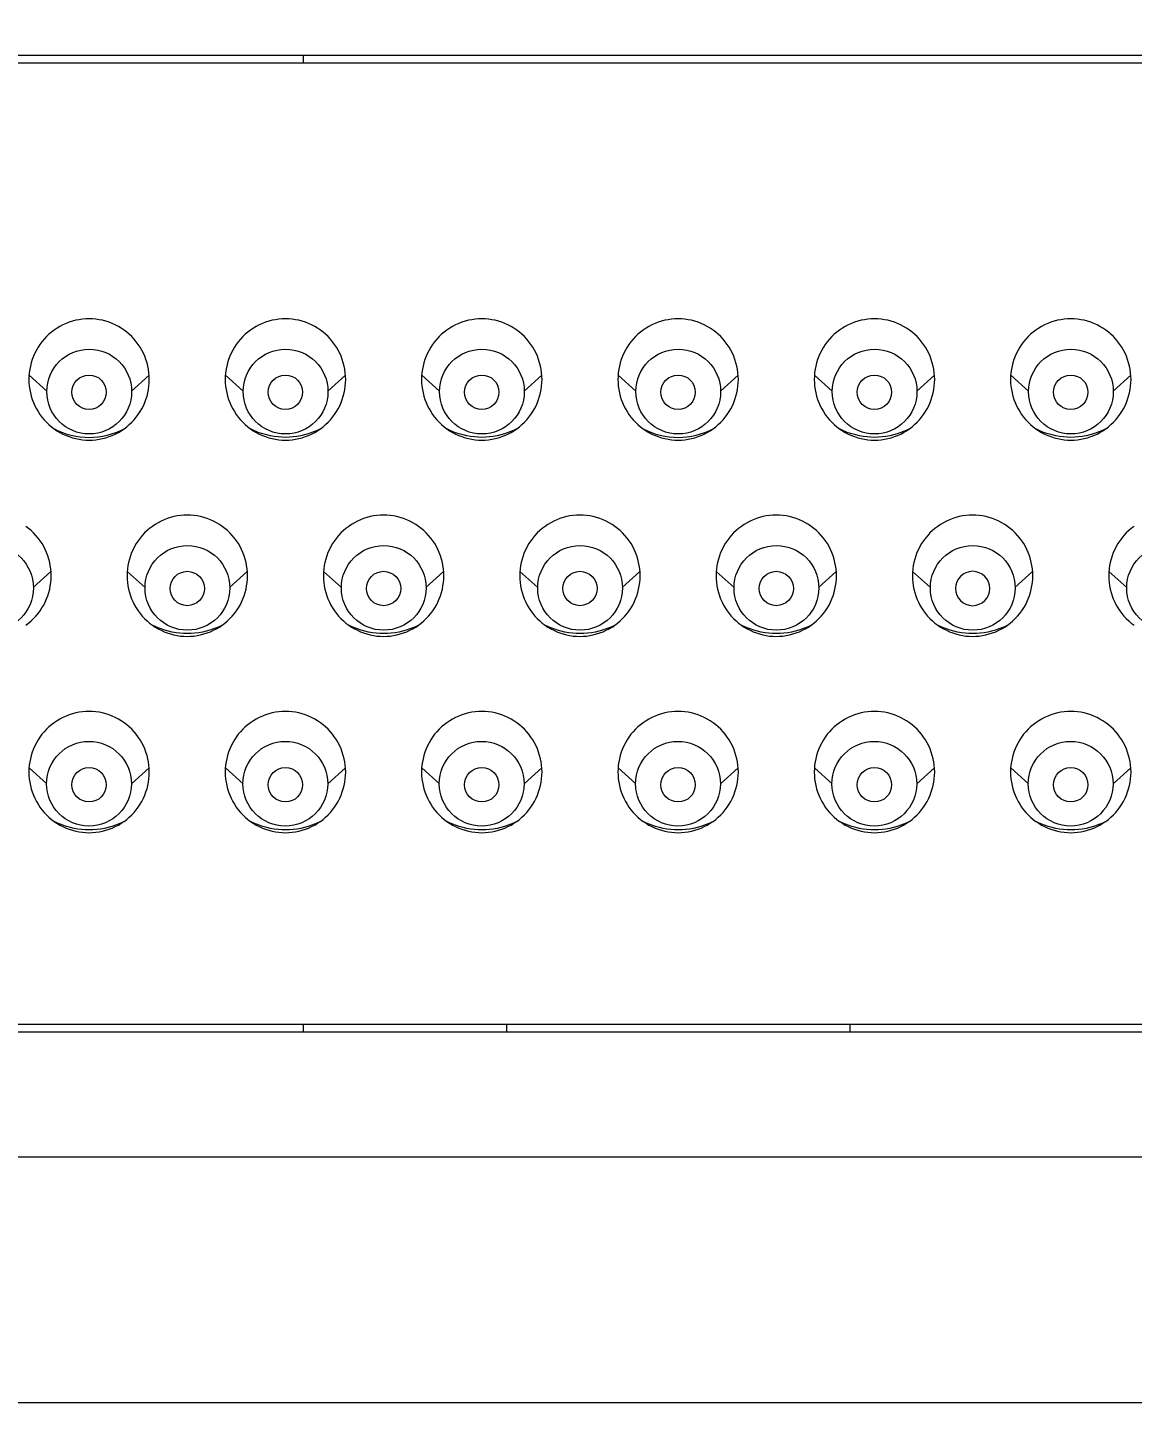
# Model space of a CAD drawing. Extents: x 0 to 1128, y 0 to 827.
# Drawn here: x 296.79 to 319.31, y 234.49 to 262.5 of the extents above; entities that cross this region are included whole.
import ezdxf

# ---------------------------------------------------------------- set-up
doc = ezdxf.new("R2010")
doc.units = 0
doc.header["$LTSCALE"] = 10
doc.header["$MEASUREMENT"] = 0
doc.header["$PDMODE"] = 3
doc.header["$PDSIZE"] = -10
doc.layers.get('0').update_dxf_attribs({"linetype": 'CONTINUOUS'})
doc.layers.get('DEFPOINTS').update_dxf_attribs({"linetype": 'CONTINUOUS'})
doc.layers.add('PDF_형상', color=7, linetype='CONTINUOUS')
doc.styles.add('Daelim Dimension', font='NanumGothic.ttf')
doc.dimstyles.new('DEFAULT', dxfattribs={"dimscale": 2, "dimtxt": 2, "dimasz": 2, "dimexe": 0, "dimexo": 2, "dimgap": 1, "dimtad": 1, "dimdec": 0, "dimzin": 9, "dimdsep": 46, "dimtxsty": 'Daelim Dimension', "dimcen": 0.5, "dimclrd": 5, "dimclre": 5, "dimclrt": 256, "dimadec": 1, "dimazin": 0, "dimtfac": 1, "dimtdec": 0, "dimtix": 1, "dimtmove": 0, "dimatfit": 3, "dimfxl": 0, "dimtolj": 1, "dimtzin": 1, "dimlwd": 9, "dimlwe": 9, "dimarcsym": 0})

# ---------------------------------------------------------------- blocks, each defined once
blk = doc.blocks.new('*D27')
at = {"color": 5, "lineweight": 9, "ltscale": 0.5}
for p, q in [((138.695, 262.487), (138.695, 327.843)), ((142.695, 327.843), (417.399, 327.843)), ((421.399, 262.487), (421.399, 327.843))]:
    blk.add_line(p, q, dxfattribs=at)
at = {"color": 5, "ltscale": 0.5}
for points in [[(142.695, 328.51), (142.695, 327.177), (138.695, 327.843)], [(417.399, 328.51), (417.399, 327.177), (421.399, 327.843)]]:
    blk.add_solid(points, dxfattribs=at)
at = {"layer": 'DEFPOINTS', "color": 0, "ltscale": 0.5}
for p in [(421.399, 327.843), (138.695, 258.487), (421.399, 258.487)]:
    blk.add_point(p, dxfattribs=at)
at = {"color": 7, "ltscale": 0.5, "insert": (315.504, 335.294), "char_height": 10, "attachment_point": 5, "style": 'Daelim Dimension'}
blk.add_mtext('\\A1;283', dxfattribs=at)

msp = doc.modelspace()

# ---------------------------------------------------------------- linework, layer by layer
at = {"layer": 'PDF_형상', "lineweight": 5}
for points in [[(174.845, 245.037, 0.414217), (177.845, 242.036), (382.249, 242.036, 0.414214), (385.249, 245.037), (385.249, 258.937, 0.414214), (382.249, 261.937), (177.845, 261.937, 0.414217), (174.845, 258.937)], [(175.045, 258.787, -0.414215), (178.045, 261.787), (382.049, 261.787, -0.41422), (385.049, 258.787), (385.049, 245.187, -0.41422), (382.049, 242.187), (178.045, 242.187, -0.414215), (175.045, 245.187)], [(316.398, 251.073, 0.99996), (315.698, 251.073, 0.999882)]]:
    msp.add_lwpolyline(points, format="xyb", close=True, dxfattribs=at)
for points in [[(302.417, 261.787), (302.417, 261.937)], [(296.826, 255.417), (297.187, 255.091)], [(299.269, 255.417), (298.908, 255.091)], [(300.826, 255.417), (301.187, 255.091)], [(303.269, 255.417), (302.908, 255.091)], [(304.826, 255.417), (305.187, 255.091)], [(307.269, 255.417), (306.908, 255.091)], [(308.826, 255.417), (309.187, 255.091)], [(311.269, 255.417), (310.908, 255.091)], [(312.826, 255.417), (313.187, 255.091)], [(315.269, 255.417), (314.908, 255.091)], [(316.826, 255.417), (317.187, 255.091)], [(319.269, 255.417), (318.908, 255.091)], [(302.765, 254.328), (302.694, 254.294), (302.622, 254.264), (302.585, 254.25), (302.51, 254.224), (302.434, 254.203), (302.358, 254.185), (302.281, 254.171), (302.203, 254.161), (302.127, 254.155), (302.05, 254.153), (301.974, 254.155), (301.897, 254.161), (301.82, 254.17), (301.742, 254.184), (301.666, 254.201), (301.59, 254.223), (301.515, 254.248), (301.478, 254.262), (301.406, 254.292), (301.335, 254.326)], [(306.765, 254.328), (306.694, 254.294), (306.622, 254.264), (306.585, 254.25), (306.51, 254.224), (306.434, 254.203), (306.358, 254.185), (306.281, 254.171), (306.204, 254.161), (306.127, 254.155), (306.05, 254.153), (305.974, 254.155), (305.897, 254.161), (305.82, 254.17), (305.742, 254.184), (305.666, 254.201), (305.59, 254.223), (305.515, 254.248), (305.478, 254.262), (305.406, 254.292), (305.335, 254.326)], [(314.765, 254.328), (314.695, 254.294), (314.622, 254.264), (314.585, 254.25), (314.511, 254.224), (314.435, 254.203), (314.358, 254.185), (314.281, 254.171), (314.204, 254.161), (314.127, 254.155), (314.05, 254.153), (313.974, 254.155), (313.897, 254.161), (313.82, 254.17), (313.743, 254.184), (313.666, 254.201), (313.59, 254.223), (313.515, 254.248), (313.478, 254.262), (313.406, 254.292), (313.335, 254.326)], [(318.765, 254.328), (318.695, 254.294), (318.622, 254.264), (318.585, 254.25), (318.511, 254.224), (318.435, 254.203), (318.358, 254.185), (318.281, 254.171), (318.204, 254.161), (318.127, 254.155), (318.05, 254.153), (317.974, 254.155), (317.897, 254.161), (317.82, 254.17), (317.743, 254.184), (317.666, 254.201), (317.59, 254.223), (317.515, 254.248), (317.478, 254.262), (317.406, 254.292), (317.335, 254.326)], [(296.759, 250.327), (296.814, 250.369), (296.867, 250.413), (296.917, 250.461), (296.964, 250.511), (297.008, 250.564), (297.049, 250.62), (297.087, 250.678), (297.122, 250.736), (297.153, 250.798), (297.181, 250.862), (297.206, 250.927), (297.227, 250.994), (297.244, 251.062), (297.257, 251.126), (297.267, 251.195), (297.272, 251.264), (297.274, 251.333), (297.272, 251.402), (297.267, 251.471), (297.257, 251.54), (297.244, 251.605), (297.227, 251.673), (297.206, 251.74), (297.181, 251.805), (297.153, 251.868), (297.122, 251.93), (297.088, 251.988), (297.049, 252.046), (297.008, 252.102), (296.964, 252.155), (296.917, 252.205), (296.867, 252.253), (296.814, 252.298), (296.759, 252.339)], [(319.336, 252.339), (319.281, 252.298), (319.228, 252.253), (319.179, 252.205), (319.132, 252.155), (319.087, 252.102), (319.046, 252.047), (319.008, 251.989), (318.974, 251.93), (318.942, 251.868), (318.914, 251.805), (318.889, 251.74), (318.868, 251.673), (318.851, 251.605), (318.838, 251.54), (318.829, 251.471), (318.823, 251.402), (318.821, 251.333), (318.823, 251.264), (318.829, 251.195), (318.838, 251.126), (318.851, 251.062), (318.868, 250.994), (318.889, 250.927), (318.914, 250.862), (318.942, 250.798), (318.974, 250.736), (319.008, 250.678), (319.046, 250.62), (319.087, 250.564), (319.132, 250.511), (319.178, 250.461), (319.228, 250.414), (319.281, 250.369), (319.336, 250.327)], [(297.269, 251.417), (296.908, 251.091)], [(298.826, 251.417), (299.187, 251.091)], [(301.269, 251.417), (300.908, 251.091)], [(302.826, 251.417), (303.187, 251.091)], [(305.269, 251.417), (304.908, 251.091)], [(306.826, 251.417), (307.187, 251.091)], [(309.269, 251.417), (308.908, 251.091)], [(310.826, 251.417), (311.187, 251.091)], [(313.269, 251.417), (312.908, 251.091)], [(314.826, 251.417), (315.187, 251.091)], [(317.269, 251.417), (316.908, 251.091)], [(318.826, 251.417), (319.187, 251.091)], [(300.765, 250.328), (300.694, 250.294), (300.622, 250.264), (300.585, 250.249), (300.51, 250.224), (300.434, 250.203), (300.358, 250.185), (300.281, 250.171), (300.203, 250.161), (300.127, 250.155), (300.05, 250.153), (299.974, 250.155), (299.897, 250.161), (299.819, 250.17), (299.742, 250.184), (299.666, 250.201), (299.59, 250.223), (299.515, 250.248), (299.478, 250.262), (299.405, 250.292), (299.335, 250.326)], [(304.765, 250.328), (304.694, 250.294), (304.622, 250.264), (304.585, 250.249), (304.51, 250.224), (304.434, 250.203), (304.358, 250.185), (304.281, 250.171), (304.204, 250.161), (304.127, 250.155), (304.05, 250.153), (303.974, 250.155), (303.897, 250.161), (303.82, 250.17), (303.742, 250.184), (303.666, 250.201), (303.59, 250.223), (303.515, 250.248), (303.478, 250.262), (303.406, 250.292), (303.335, 250.326)], [(308.765, 250.328), (308.694, 250.294), (308.622, 250.264), (308.585, 250.249), (308.51, 250.224), (308.435, 250.203), (308.358, 250.185), (308.281, 250.171), (308.204, 250.161), (308.127, 250.155), (308.05, 250.153), (307.974, 250.155), (307.897, 250.161), (307.82, 250.17), (307.742, 250.184), (307.666, 250.201), (307.59, 250.223), (307.515, 250.248), (307.478, 250.262), (307.406, 250.292), (307.335, 250.326)], [(312.765, 250.328), (312.694, 250.294), (312.622, 250.264), (312.585, 250.249), (312.51, 250.224), (312.435, 250.203), (312.358, 250.185), (312.281, 250.171), (312.204, 250.161), (312.127, 250.155), (312.05, 250.153), (311.974, 250.155), (311.897, 250.161), (311.82, 250.17), (311.743, 250.184), (311.666, 250.201), (311.59, 250.223), (311.515, 250.248), (311.478, 250.262), (311.406, 250.292), (311.335, 250.326)], [(316.765, 250.328), (316.695, 250.294), (316.622, 250.264), (316.585, 250.249), (316.511, 250.224), (316.435, 250.203), (316.358, 250.185), (316.281, 250.171), (316.204, 250.161), (316.127, 250.155), (316.05, 250.153), (315.974, 250.155), (315.897, 250.161), (315.82, 250.17), (315.743, 250.184), (315.666, 250.201), (315.59, 250.223), (315.515, 250.248), (315.478, 250.262), (315.406, 250.292), (315.335, 250.326)], [(296.826, 247.417), (297.187, 247.091)], [(299.269, 247.417), (298.908, 247.091)], [(300.826, 247.417), (301.187, 247.091)], [(303.269, 247.417), (302.908, 247.091)], [(304.826, 247.417), (305.187, 247.091)], [(307.269, 247.417), (306.908, 247.091)], [(308.826, 247.417), (309.187, 247.091)], [(311.269, 247.417), (310.908, 247.091)], [(312.826, 247.417), (313.187, 247.091)], [(315.269, 247.417), (314.908, 247.091)], [(316.826, 247.417), (317.187, 247.091)], [(319.269, 247.417), (318.908, 247.091)], [(298.764, 246.328), (298.694, 246.294), (298.622, 246.263), (298.585, 246.249), (298.51, 246.224), (298.434, 246.203), (298.358, 246.185), (298.281, 246.171), (298.203, 246.161), (298.126, 246.155), (298.05, 246.153), (297.974, 246.155), (297.897, 246.16), (297.819, 246.17), (297.742, 246.184), (297.666, 246.201), (297.59, 246.223), (297.515, 246.248), (297.478, 246.262), (297.405, 246.292), (297.335, 246.326)], [(302.765, 246.328), (302.694, 246.294), (302.622, 246.263), (302.585, 246.249), (302.51, 246.224), (302.434, 246.203), (302.358, 246.185), (302.281, 246.171), (302.203, 246.161), (302.127, 246.155), (302.05, 246.153), (301.974, 246.155), (301.897, 246.16), (301.82, 246.17), (301.742, 246.184), (301.666, 246.201), (301.59, 246.223), (301.515, 246.248), (301.478, 246.262), (301.406, 246.292), (301.335, 246.326)], [(306.765, 246.328), (306.694, 246.294), (306.622, 246.263), (306.585, 246.249), (306.51, 246.224), (306.434, 246.203), (306.358, 246.185), (306.281, 246.171), (306.204, 246.161), (306.127, 246.155), (306.05, 246.153), (305.974, 246.155), (305.897, 246.16), (305.82, 246.17), (305.742, 246.184), (305.666, 246.201), (305.59, 246.223), (305.515, 246.248), (305.478, 246.262), (305.406, 246.292), (305.335, 246.326)], [(310.765, 246.328), (310.694, 246.294), (310.622, 246.263), (310.585, 246.249), (310.51, 246.224), (310.435, 246.203), (310.358, 246.185), (310.281, 246.171), (310.204, 246.161), (310.127, 246.155), (310.05, 246.153), (309.974, 246.155), (309.897, 246.16), (309.82, 246.17), (309.743, 246.184), (309.666, 246.201), (309.59, 246.223), (309.515, 246.248), (309.478, 246.262), (309.406, 246.292), (309.335, 246.326)], [(314.765, 246.328), (314.695, 246.294), (314.622, 246.263), (314.585, 246.249), (314.511, 246.224), (314.435, 246.203), (314.358, 246.185), (314.281, 246.171), (314.204, 246.161), (314.127, 246.155), (314.05, 246.153), (313.974, 246.155), (313.897, 246.16), (313.82, 246.17), (313.743, 246.184), (313.666, 246.201), (313.59, 246.223), (313.515, 246.248), (313.478, 246.262), (313.406, 246.292), (313.335, 246.326)], [(318.765, 246.328), (318.695, 246.294), (318.622, 246.263), (318.585, 246.249), (318.511, 246.224), (318.435, 246.203), (318.358, 246.185), (318.281, 246.171), (318.204, 246.161), (318.127, 246.155), (318.05, 246.153), (317.974, 246.155), (317.897, 246.16), (317.82, 246.17), (317.743, 246.184), (317.666, 246.201), (317.59, 246.223), (317.515, 246.248), (317.478, 246.262), (317.406, 246.292), (317.335, 246.326)], [(302.417, 242.036), (302.417, 242.187)], [(306.548, 242.187), (306.548, 242.036)], [(313.548, 242.187), (313.548, 242.036)]]:
    msp.add_lwpolyline(points, dxfattribs=at)
for points in [[(296.82, 255.333), (296.822, 255.264), (296.828, 255.195), (296.838, 255.126), (296.851, 255.062), (296.868, 254.994), (296.889, 254.927), (296.913, 254.862), (296.941, 254.798), (296.973, 254.736), (297.007, 254.678), (297.046, 254.62), (297.087, 254.564), (297.131, 254.511), (297.178, 254.461), (297.228, 254.414), (297.28, 254.369), (297.336, 254.327), (297.393, 254.288), (297.452, 254.253), (297.513, 254.221), (297.577, 254.192), (297.641, 254.167), (297.707, 254.146), (297.708, 254.146), (297.775, 254.128), (297.843, 254.115), (297.911, 254.105), (297.98, 254.099), (298.047, 254.097), (298.115, 254.099), (298.183, 254.105), (298.251, 254.115), (298.319, 254.128), (298.386, 254.146), (298.387, 254.146), (298.453, 254.167), (298.518, 254.192), (298.581, 254.221), (298.643, 254.253), (298.701, 254.288), (298.759, 254.327), (298.814, 254.369), (298.867, 254.414), (298.917, 254.461), (298.964, 254.511), (299.008, 254.564), (299.049, 254.62), (299.088, 254.678), (299.122, 254.736), (299.153, 254.798), (299.181, 254.862), (299.206, 254.927), (299.227, 254.994), (299.244, 255.062), (299.257, 255.126), (299.267, 255.195), (299.272, 255.264), (299.274, 255.333), (299.272, 255.402), (299.267, 255.471), (299.257, 255.541), (299.244, 255.605), (299.227, 255.673), (299.206, 255.74), (299.181, 255.805), (299.153, 255.868), (299.122, 255.93), (299.088, 255.988), (299.049, 256.047), (299.008, 256.102), (298.964, 256.155), (298.917, 256.205), (298.867, 256.253), (298.814, 256.298), (298.759, 256.339), (298.701, 256.378), (298.643, 256.413), (298.581, 256.445), (298.518, 256.474), (298.454, 256.499), (298.388, 256.52), (298.387, 256.52), (298.32, 256.538), (298.252, 256.551), (298.184, 256.561), (298.116, 256.567), (298.047, 256.569), (297.979, 256.567), (297.911, 256.561), (297.843, 256.551), (297.775, 256.538), (297.708, 256.52), (297.707, 256.52), (297.641, 256.499), (297.577, 256.474), (297.514, 256.445), (297.452, 256.413), (297.394, 256.378), (297.336, 256.34), (297.28, 256.298), (297.228, 256.253), (297.178, 256.205), (297.131, 256.155), (297.087, 256.102), (297.046, 256.047), (297.007, 255.989), (296.973, 255.93), (296.941, 255.868), (296.913, 255.805), (296.889, 255.74), (296.868, 255.673), (296.851, 255.605), (296.838, 255.541), (296.828, 255.471), (296.822, 255.402)], [(300.82, 255.333), (300.822, 255.264), (300.828, 255.195), (300.838, 255.126), (300.851, 255.062), (300.868, 254.994), (300.889, 254.927), (300.913, 254.862), (300.942, 254.798), (300.973, 254.736), (301.007, 254.678), (301.046, 254.62), (301.087, 254.564), (301.131, 254.511), (301.178, 254.461), (301.228, 254.414), (301.28, 254.369), (301.336, 254.327), (301.393, 254.288), (301.452, 254.253), (301.514, 254.221), (301.577, 254.192), (301.641, 254.167), (301.707, 254.146), (301.708, 254.146), (301.775, 254.128), (301.843, 254.115), (301.911, 254.105), (301.98, 254.099), (302.047, 254.097), (302.115, 254.099), (302.183, 254.105), (302.252, 254.115), (302.319, 254.128), (302.387, 254.146), (302.387, 254.146), (302.453, 254.167), (302.518, 254.192), (302.581, 254.221), (302.643, 254.253), (302.701, 254.288), (302.759, 254.327), (302.815, 254.369), (302.867, 254.414), (302.917, 254.461), (302.964, 254.511), (303.008, 254.564), (303.049, 254.62), (303.088, 254.678), (303.122, 254.736), (303.153, 254.798), (303.181, 254.862), (303.206, 254.927), (303.227, 254.994), (303.244, 255.062), (303.257, 255.126), (303.267, 255.195), (303.273, 255.264), (303.275, 255.333), (303.273, 255.402), (303.267, 255.471), (303.257, 255.541), (303.244, 255.605), (303.227, 255.673), (303.206, 255.74), (303.181, 255.805), (303.153, 255.868), (303.122, 255.93), (303.088, 255.988), (303.049, 256.047), (303.008, 256.102), (302.964, 256.155), (302.917, 256.205), (302.867, 256.253), (302.814, 256.298), (302.759, 256.339), (302.701, 256.378), (302.643, 256.413), (302.581, 256.445), (302.518, 256.474), (302.454, 256.499), (302.388, 256.52), (302.387, 256.52), (302.32, 256.538), (302.252, 256.551), (302.184, 256.561), (302.116, 256.567), (302.048, 256.569), (301.979, 256.567), (301.911, 256.561), (301.843, 256.551), (301.775, 256.538), (301.708, 256.52), (301.707, 256.52), (301.641, 256.499), (301.577, 256.474), (301.514, 256.445), (301.452, 256.413), (301.394, 256.378), (301.336, 256.34), (301.281, 256.298), (301.228, 256.253), (301.178, 256.205), (301.131, 256.155), (301.087, 256.102), (301.046, 256.047), (301.007, 255.989), (300.973, 255.93), (300.942, 255.868), (300.913, 255.805), (300.889, 255.74), (300.868, 255.673), (300.851, 255.605), (300.838, 255.541), (300.828, 255.471), (300.822, 255.402)], [(304.821, 255.333), (304.822, 255.264), (304.828, 255.195), (304.838, 255.126), (304.851, 255.062), (304.868, 254.994), (304.889, 254.927), (304.914, 254.862), (304.942, 254.798), (304.973, 254.736), (305.007, 254.678), (305.046, 254.62), (305.087, 254.564), (305.131, 254.511), (305.178, 254.461), (305.228, 254.414), (305.28, 254.369), (305.336, 254.327), (305.393, 254.288), (305.452, 254.253), (305.514, 254.221), (305.577, 254.192), (305.641, 254.167), (305.708, 254.146), (305.708, 254.146), (305.776, 254.128), (305.843, 254.115), (305.912, 254.105), (305.98, 254.099), (306.048, 254.097), (306.115, 254.099), (306.183, 254.105), (306.252, 254.115), (306.319, 254.128), (306.387, 254.146), (306.387, 254.146), (306.453, 254.167), (306.518, 254.192), (306.581, 254.221), (306.643, 254.253), (306.702, 254.288), (306.759, 254.327), (306.815, 254.369), (306.867, 254.414), (306.917, 254.461), (306.964, 254.511), (307.008, 254.564), (307.049, 254.62), (307.088, 254.678), (307.122, 254.736), (307.153, 254.798), (307.182, 254.862), (307.206, 254.927), (307.227, 254.994), (307.244, 255.062), (307.257, 255.126), (307.267, 255.195), (307.273, 255.264), (307.275, 255.333), (307.273, 255.402), (307.267, 255.471), (307.257, 255.541), (307.244, 255.605), (307.227, 255.673), (307.206, 255.74), (307.182, 255.805), (307.153, 255.868), (307.122, 255.93), (307.088, 255.988), (307.049, 256.047), (307.008, 256.102), (306.964, 256.155), (306.917, 256.205), (306.867, 256.253), (306.814, 256.298), (306.759, 256.339), (306.701, 256.378), (306.643, 256.413), (306.581, 256.445), (306.518, 256.474), (306.454, 256.499), (306.388, 256.52), (306.387, 256.52), (306.32, 256.538), (306.252, 256.551), (306.184, 256.561), (306.116, 256.567), (306.048, 256.569), (305.98, 256.567), (305.911, 256.561), (305.843, 256.551), (305.775, 256.538), (305.708, 256.52), (305.708, 256.52), (305.641, 256.499), (305.577, 256.474), (305.514, 256.445), (305.452, 256.413), (305.394, 256.378), (305.336, 256.34), (305.281, 256.298), (305.228, 256.253), (305.178, 256.205), (305.131, 256.155), (305.087, 256.102), (305.046, 256.047), (305.007, 255.989), (304.973, 255.93), (304.942, 255.868), (304.914, 255.805), (304.889, 255.74), (304.868, 255.673), (304.851, 255.605), (304.838, 255.541), (304.828, 255.471), (304.822, 255.402)], [(308.821, 255.333), (308.823, 255.264), (308.828, 255.195), (308.838, 255.126), (308.851, 255.062), (308.868, 254.994), (308.889, 254.927), (308.914, 254.862), (308.942, 254.798), (308.973, 254.736), (309.007, 254.678), (309.046, 254.62), (309.087, 254.564), (309.131, 254.511), (309.178, 254.461), (309.228, 254.414), (309.28, 254.369), (309.336, 254.327), (309.394, 254.288), (309.452, 254.253), (309.514, 254.221), (309.577, 254.192), (309.641, 254.167), (309.708, 254.146), (309.708, 254.146), (309.776, 254.128), (309.843, 254.115), (309.912, 254.105), (309.98, 254.099), (310.048, 254.097), (310.115, 254.099), (310.184, 254.105), (310.252, 254.115), (310.319, 254.128), (310.387, 254.146), (310.387, 254.146), (310.454, 254.167), (310.518, 254.192), (310.581, 254.221), (310.643, 254.253), (310.702, 254.288), (310.759, 254.327), (310.815, 254.369), (310.867, 254.414), (310.917, 254.461), (310.964, 254.511), (311.008, 254.564), (311.049, 254.62), (311.088, 254.678), (311.122, 254.736), (311.153, 254.798), (311.182, 254.862), (311.206, 254.927), (311.227, 254.994), (311.244, 255.062), (311.257, 255.126), (311.267, 255.195), (311.273, 255.264), (311.275, 255.333), (311.273, 255.402), (311.267, 255.471), (311.257, 255.541), (311.244, 255.605), (311.227, 255.673), (311.206, 255.74), (311.182, 255.805), (311.153, 255.868), (311.122, 255.93), (311.088, 255.988), (311.05, 256.047), (311.008, 256.102), (310.964, 256.155), (310.917, 256.205), (310.867, 256.253), (310.815, 256.298), (310.759, 256.339), (310.701, 256.378), (310.643, 256.413), (310.581, 256.445), (310.518, 256.474), (310.454, 256.499), (310.388, 256.52), (310.387, 256.52), (310.32, 256.538), (310.252, 256.551), (310.184, 256.561), (310.116, 256.567), (310.048, 256.569), (309.98, 256.567), (309.911, 256.561), (309.843, 256.551), (309.775, 256.538), (309.708, 256.52), (309.708, 256.52), (309.642, 256.499), (309.577, 256.474), (309.514, 256.445), (309.452, 256.413), (309.394, 256.378), (309.336, 256.34), (309.281, 256.298), (309.228, 256.253), (309.178, 256.205), (309.131, 256.155), (309.087, 256.102), (309.046, 256.047), (309.007, 255.989), (308.973, 255.93), (308.942, 255.868), (308.914, 255.805), (308.889, 255.74), (308.868, 255.673), (308.851, 255.605), (308.838, 255.541), (308.828, 255.471), (308.823, 255.402)], [(312.821, 255.333), (312.823, 255.264), (312.828, 255.195), (312.838, 255.126), (312.851, 255.062), (312.868, 254.994), (312.889, 254.927), (312.914, 254.862), (312.942, 254.798), (312.973, 254.736), (313.007, 254.678), (313.046, 254.62), (313.087, 254.564), (313.131, 254.511), (313.178, 254.461), (313.228, 254.414), (313.281, 254.369), (313.336, 254.327), (313.394, 254.288), (313.452, 254.253), (313.514, 254.221), (313.577, 254.192), (313.642, 254.167), (313.708, 254.146), (313.709, 254.146), (313.776, 254.128), (313.844, 254.115), (313.912, 254.105), (313.98, 254.099), (314.048, 254.097), (314.115, 254.099), (314.184, 254.105), (314.252, 254.115), (314.32, 254.128), (314.387, 254.146), (314.387, 254.146), (314.454, 254.167), (314.518, 254.192), (314.582, 254.221), (314.643, 254.253), (314.702, 254.288), (314.759, 254.327), (314.815, 254.369), (314.867, 254.414), (314.917, 254.461), (314.964, 254.511), (315.008, 254.564), (315.049, 254.62), (315.088, 254.678), (315.122, 254.736), (315.154, 254.798), (315.182, 254.862), (315.206, 254.927), (315.227, 254.994), (315.244, 255.062), (315.257, 255.126), (315.267, 255.195), (315.273, 255.264), (315.275, 255.333), (315.273, 255.402), (315.267, 255.471), (315.257, 255.541), (315.244, 255.605), (315.227, 255.673), (315.206, 255.74), (315.182, 255.805), (315.154, 255.868), (315.122, 255.93), (315.088, 255.988), (315.05, 256.047), (315.008, 256.102), (314.964, 256.155), (314.917, 256.205), (314.867, 256.253), (314.815, 256.298), (314.759, 256.339), (314.702, 256.378), (314.643, 256.413), (314.581, 256.445), (314.518, 256.474), (314.454, 256.499), (314.388, 256.52), (314.387, 256.52), (314.32, 256.538), (314.252, 256.551), (314.184, 256.561), (314.116, 256.567), (314.048, 256.569), (313.98, 256.567), (313.911, 256.561), (313.843, 256.551), (313.775, 256.538), (313.708, 256.52), (313.708, 256.52), (313.642, 256.499), (313.577, 256.474), (313.514, 256.445), (313.452, 256.413), (313.394, 256.378), (313.336, 256.34), (313.281, 256.298), (313.228, 256.253), (313.178, 256.205), (313.132, 256.155), (313.087, 256.102), (313.046, 256.047), (313.007, 255.989), (312.973, 255.93), (312.942, 255.868), (312.914, 255.805), (312.889, 255.74), (312.868, 255.673), (312.851, 255.605), (312.838, 255.541), (312.828, 255.471), (312.823, 255.402)], [(316.821, 255.333), (316.823, 255.264), (316.829, 255.195), (316.838, 255.126), (316.851, 255.062), (316.868, 254.994), (316.889, 254.927), (316.914, 254.862), (316.942, 254.798), (316.974, 254.736), (317.008, 254.678), (317.046, 254.62), (317.087, 254.564), (317.131, 254.511), (317.178, 254.461), (317.228, 254.414), (317.281, 254.369), (317.336, 254.327), (317.394, 254.288), (317.452, 254.253), (317.514, 254.221), (317.577, 254.192), (317.642, 254.167), (317.708, 254.146), (317.709, 254.146), (317.776, 254.128), (317.844, 254.115), (317.912, 254.105), (317.98, 254.099), (318.048, 254.097), (318.116, 254.099), (318.184, 254.105), (318.252, 254.115), (318.32, 254.128), (318.387, 254.146), (318.387, 254.146), (318.454, 254.167), (318.518, 254.192), (318.582, 254.221), (318.643, 254.253), (318.702, 254.288), (318.76, 254.327), (318.815, 254.369), (318.867, 254.414), (318.917, 254.461), (318.964, 254.511), (319.008, 254.564), (319.05, 254.62), (319.088, 254.678), (319.122, 254.736), (319.154, 254.798), (319.182, 254.862), (319.206, 254.927), (319.227, 254.994), (319.244, 255.062), (319.257, 255.126), (319.267, 255.195), (319.273, 255.264), (319.275, 255.333), (319.273, 255.402), (319.267, 255.471), (319.257, 255.541), (319.244, 255.605), (319.227, 255.673), (319.206, 255.74), (319.182, 255.805), (319.154, 255.868), (319.122, 255.93), (319.088, 255.988), (319.05, 256.047), (319.008, 256.102), (318.964, 256.155), (318.917, 256.205), (318.867, 256.253), (318.815, 256.298), (318.759, 256.339), (318.702, 256.378), (318.643, 256.413), (318.582, 256.445), (318.519, 256.474), (318.454, 256.499), (318.388, 256.52), (318.387, 256.52), (318.32, 256.538), (318.252, 256.551), (318.184, 256.561), (318.116, 256.567), (318.048, 256.569), (317.98, 256.567), (317.911, 256.561), (317.843, 256.551), (317.775, 256.538), (317.708, 256.52), (317.708, 256.52), (317.642, 256.499), (317.577, 256.474), (317.514, 256.445), (317.452, 256.413), (317.394, 256.378), (317.336, 256.34), (317.281, 256.298), (317.228, 256.253), (317.178, 256.205), (317.132, 256.155), (317.087, 256.102), (317.046, 256.047), (317.008, 255.989), (316.974, 255.93), (316.942, 255.868), (316.914, 255.805), (316.889, 255.74), (316.868, 255.673), (316.851, 255.605), (316.838, 255.541), (316.829, 255.471), (316.823, 255.402)], [(298.82, 251.333), (298.822, 251.264), (298.828, 251.195), (298.838, 251.126), (298.851, 251.062), (298.868, 250.994), (298.889, 250.927), (298.913, 250.862), (298.942, 250.798), (298.973, 250.736), (299.007, 250.678), (299.046, 250.62), (299.087, 250.564), (299.131, 250.511), (299.178, 250.461), (299.228, 250.414), (299.28, 250.369), (299.336, 250.327), (299.393, 250.288), (299.452, 250.253), (299.513, 250.221), (299.577, 250.192), (299.641, 250.167), (299.707, 250.146), (299.708, 250.146), (299.775, 250.128), (299.843, 250.115), (299.911, 250.105), (299.98, 250.099), (300.047, 250.097), (300.115, 250.099), (300.183, 250.105), (300.252, 250.115), (300.319, 250.128), (300.387, 250.146), (300.387, 250.146), (300.453, 250.167), (300.518, 250.192), (300.581, 250.221), (300.643, 250.253), (300.701, 250.288), (300.759, 250.327), (300.814, 250.369), (300.867, 250.413), (300.917, 250.461), (300.964, 250.511), (301.008, 250.564), (301.049, 250.62), (301.088, 250.678), (301.122, 250.736), (301.153, 250.798), (301.181, 250.862), (301.206, 250.927), (301.227, 250.994), (301.244, 251.062), (301.257, 251.126), (301.267, 251.195), (301.273, 251.264), (301.274, 251.333), (301.273, 251.402), (301.267, 251.471), (301.257, 251.54), (301.244, 251.605), (301.227, 251.673), (301.206, 251.74), (301.181, 251.805), (301.153, 251.868), (301.122, 251.93), (301.088, 251.988), (301.049, 252.046), (301.008, 252.102), (300.964, 252.155), (300.917, 252.205), (300.867, 252.253), (300.814, 252.298), (300.759, 252.339), (300.701, 252.378), (300.643, 252.413), (300.581, 252.445), (300.518, 252.474), (300.454, 252.499), (300.388, 252.52), (300.387, 252.52), (300.32, 252.538), (300.252, 252.551), (300.184, 252.561), (300.116, 252.567), (300.047, 252.569), (299.979, 252.567), (299.911, 252.561), (299.843, 252.551), (299.775, 252.538), (299.708, 252.52), (299.707, 252.52), (299.641, 252.499), (299.577, 252.474), (299.514, 252.445), (299.452, 252.413), (299.394, 252.378), (299.336, 252.339), (299.281, 252.298), (299.228, 252.253), (299.178, 252.205), (299.131, 252.155), (299.087, 252.102), (299.046, 252.047), (299.007, 251.989), (298.973, 251.93), (298.942, 251.868), (298.913, 251.805), (298.889, 251.74), (298.868, 251.673), (298.851, 251.605), (298.838, 251.54), (298.828, 251.471), (298.822, 251.402)], [(302.82, 251.333), (302.822, 251.264), (302.828, 251.195), (302.838, 251.126), (302.851, 251.062), (302.868, 250.994), (302.889, 250.927), (302.913, 250.862), (302.942, 250.798), (302.973, 250.736), (303.007, 250.678), (303.046, 250.62), (303.087, 250.564), (303.131, 250.511), (303.178, 250.461), (303.228, 250.414), (303.28, 250.369), (303.336, 250.327), (303.393, 250.288), (303.452, 250.253), (303.514, 250.221), (303.577, 250.192), (303.641, 250.167), (303.708, 250.146), (303.708, 250.146), (303.776, 250.128), (303.843, 250.115), (303.911, 250.105), (303.98, 250.099), (304.047, 250.097), (304.115, 250.099), (304.183, 250.105), (304.252, 250.115), (304.319, 250.128), (304.387, 250.146), (304.387, 250.146), (304.453, 250.167), (304.518, 250.192), (304.581, 250.221), (304.643, 250.253), (304.701, 250.288), (304.759, 250.327), (304.815, 250.369), (304.867, 250.413), (304.917, 250.461), (304.964, 250.511), (305.008, 250.564), (305.049, 250.62), (305.088, 250.678), (305.122, 250.736), (305.153, 250.798), (305.181, 250.862), (305.206, 250.927), (305.227, 250.994), (305.244, 251.062), (305.257, 251.126), (305.267, 251.195), (305.273, 251.264), (305.275, 251.333), (305.273, 251.402), (305.267, 251.471), (305.257, 251.54), (305.244, 251.605), (305.227, 251.673), (305.206, 251.74), (305.181, 251.805), (305.153, 251.868), (305.122, 251.93), (305.088, 251.988), (305.049, 252.046), (305.008, 252.102), (304.964, 252.155), (304.917, 252.205), (304.867, 252.253), (304.814, 252.298), (304.759, 252.339), (304.701, 252.378), (304.643, 252.413), (304.581, 252.445), (304.518, 252.474), (304.454, 252.499), (304.388, 252.52), (304.387, 252.52), (304.32, 252.538), (304.252, 252.551), (304.184, 252.561), (304.116, 252.567), (304.048, 252.569), (303.979, 252.567), (303.911, 252.561), (303.843, 252.551), (303.775, 252.538), (303.708, 252.52), (303.707, 252.52), (303.641, 252.499), (303.577, 252.474), (303.514, 252.445), (303.452, 252.413), (303.394, 252.378), (303.336, 252.339), (303.281, 252.298), (303.228, 252.253), (303.178, 252.205), (303.131, 252.155), (303.087, 252.102), (303.046, 252.047), (303.007, 251.989), (302.973, 251.93), (302.942, 251.868), (302.913, 251.805), (302.889, 251.74), (302.868, 251.673), (302.851, 251.605), (302.838, 251.54), (302.828, 251.471), (302.822, 251.402)], [(306.821, 251.333), (306.822, 251.264), (306.828, 251.195), (306.838, 251.126), (306.851, 251.062), (306.868, 250.994), (306.889, 250.927), (306.914, 250.862), (306.942, 250.798), (306.973, 250.736), (307.007, 250.678), (307.046, 250.62), (307.087, 250.564), (307.131, 250.511), (307.178, 250.461), (307.228, 250.414), (307.28, 250.369), (307.336, 250.327), (307.394, 250.288), (307.452, 250.253), (307.514, 250.221), (307.577, 250.192), (307.641, 250.167), (307.708, 250.146), (307.708, 250.146), (307.776, 250.128), (307.843, 250.115), (307.912, 250.105), (307.98, 250.099), (308.048, 250.097), (308.115, 250.099), (308.184, 250.105), (308.252, 250.115), (308.319, 250.128), (308.387, 250.146), (308.387, 250.146), (308.454, 250.167), (308.518, 250.192), (308.581, 250.221), (308.643, 250.253), (308.702, 250.288), (308.759, 250.327), (308.815, 250.369), (308.867, 250.413), (308.917, 250.461), (308.964, 250.511), (309.008, 250.564), (309.049, 250.62), (309.088, 250.678), (309.122, 250.736), (309.153, 250.798), (309.182, 250.862), (309.206, 250.927), (309.227, 250.994), (309.244, 251.062), (309.257, 251.126), (309.267, 251.195), (309.273, 251.264), (309.275, 251.333), (309.273, 251.402), (309.267, 251.471), (309.257, 251.54), (309.244, 251.605), (309.227, 251.673), (309.206, 251.74), (309.182, 251.805), (309.153, 251.868), (309.122, 251.93), (309.088, 251.988), (309.049, 252.046), (309.008, 252.102), (308.964, 252.155), (308.917, 252.205), (308.867, 252.253), (308.814, 252.298), (308.759, 252.339), (308.701, 252.378), (308.643, 252.413), (308.581, 252.445), (308.518, 252.474), (308.454, 252.499), (308.388, 252.52), (308.387, 252.52), (308.32, 252.538), (308.252, 252.551), (308.184, 252.561), (308.116, 252.567), (308.048, 252.569), (307.98, 252.567), (307.911, 252.561), (307.843, 252.551), (307.775, 252.538), (307.708, 252.52), (307.708, 252.52), (307.641, 252.499), (307.577, 252.474), (307.514, 252.445), (307.452, 252.413), (307.394, 252.378), (307.336, 252.339), (307.281, 252.298), (307.228, 252.253), (307.178, 252.205), (307.131, 252.155), (307.087, 252.102), (307.046, 252.047), (307.007, 251.989), (306.973, 251.93), (306.942, 251.868), (306.914, 251.805), (306.889, 251.74), (306.868, 251.673), (306.851, 251.605), (306.838, 251.54), (306.828, 251.471), (306.822, 251.402)], [(310.821, 251.333), (310.823, 251.264), (310.828, 251.195), (310.838, 251.126), (310.851, 251.062), (310.868, 250.994), (310.889, 250.927), (310.914, 250.862), (310.942, 250.798), (310.973, 250.736), (311.007, 250.678), (311.046, 250.62), (311.087, 250.564), (311.131, 250.511), (311.178, 250.461), (311.228, 250.414), (311.281, 250.369), (311.336, 250.327), (311.394, 250.288), (311.452, 250.253), (311.514, 250.221), (311.577, 250.192), (311.642, 250.167), (311.708, 250.146), (311.708, 250.146), (311.776, 250.128), (311.843, 250.115), (311.912, 250.105), (311.98, 250.099), (312.048, 250.097), (312.115, 250.099), (312.184, 250.105), (312.252, 250.115), (312.32, 250.128), (312.387, 250.146), (312.387, 250.146), (312.454, 250.167), (312.518, 250.192), (312.581, 250.221), (312.643, 250.253), (312.702, 250.288), (312.759, 250.327), (312.815, 250.369), (312.867, 250.413), (312.917, 250.461), (312.964, 250.511), (313.008, 250.564), (313.049, 250.62), (313.088, 250.678), (313.122, 250.736), (313.154, 250.798), (313.182, 250.862), (313.206, 250.927), (313.227, 250.994), (313.244, 251.062), (313.257, 251.126), (313.267, 251.195), (313.273, 251.264), (313.275, 251.333), (313.273, 251.402), (313.267, 251.471), (313.257, 251.54), (313.244, 251.605), (313.227, 251.673), (313.206, 251.74), (313.182, 251.805), (313.154, 251.868), (313.122, 251.93), (313.088, 251.988), (313.05, 252.046), (313.008, 252.102), (312.964, 252.155), (312.917, 252.205), (312.867, 252.253), (312.815, 252.298), (312.759, 252.339), (312.702, 252.378), (312.643, 252.413), (312.581, 252.445), (312.518, 252.474), (312.454, 252.499), (312.388, 252.52), (312.387, 252.52), (312.32, 252.538), (312.252, 252.551), (312.184, 252.561), (312.116, 252.567), (312.048, 252.569), (311.98, 252.567), (311.911, 252.561), (311.843, 252.551), (311.775, 252.538), (311.708, 252.52), (311.708, 252.52), (311.642, 252.499), (311.577, 252.474), (311.514, 252.445), (311.452, 252.413), (311.394, 252.378), (311.336, 252.339), (311.281, 252.298), (311.228, 252.253), (311.178, 252.205), (311.131, 252.155), (311.087, 252.102), (311.046, 252.047), (311.007, 251.989), (310.973, 251.93), (310.942, 251.868), (310.914, 251.805), (310.889, 251.74), (310.868, 251.673), (310.851, 251.605), (310.838, 251.54), (310.828, 251.471), (310.823, 251.402)], [(314.821, 251.333), (314.823, 251.264), (314.828, 251.195), (314.838, 251.126), (314.851, 251.062), (314.868, 250.994), (314.889, 250.927), (314.914, 250.862), (314.942, 250.798), (314.974, 250.736), (315.007, 250.678), (315.046, 250.62), (315.087, 250.564), (315.131, 250.511), (315.178, 250.461), (315.228, 250.414), (315.281, 250.369), (315.336, 250.327), (315.394, 250.288), (315.452, 250.253), (315.514, 250.221), (315.577, 250.192), (315.642, 250.167), (315.708, 250.146), (315.709, 250.146), (315.776, 250.128), (315.844, 250.115), (315.912, 250.105), (315.98, 250.099), (316.048, 250.097), (316.115, 250.099), (316.184, 250.105), (316.252, 250.115), (316.32, 250.128), (316.387, 250.146), (316.387, 250.146), (316.454, 250.167), (316.518, 250.192), (316.582, 250.221), (316.643, 250.253), (316.702, 250.288), (316.759, 250.327), (316.815, 250.369), (316.867, 250.413), (316.917, 250.461), (316.964, 250.511), (317.008, 250.564), (317.049, 250.62), (317.088, 250.678), (317.122, 250.736), (317.154, 250.798), (317.182, 250.862), (317.206, 250.927), (317.227, 250.994), (317.244, 251.062), (317.257, 251.126), (317.267, 251.195), (317.273, 251.264), (317.275, 251.333), (317.273, 251.402), (317.267, 251.471), (317.257, 251.54), (317.244, 251.605), (317.227, 251.673), (317.206, 251.74), (317.182, 251.805), (317.154, 251.868), (317.122, 251.93), (317.088, 251.988), (317.05, 252.046), (317.008, 252.102), (316.964, 252.155), (316.917, 252.205), (316.867, 252.253), (316.815, 252.298), (316.759, 252.339), (316.702, 252.378), (316.643, 252.413), (316.582, 252.445), (316.518, 252.474), (316.454, 252.499), (316.388, 252.52), (316.387, 252.52), (316.32, 252.538), (316.252, 252.551), (316.184, 252.561), (316.116, 252.567), (316.048, 252.569), (315.98, 252.567), (315.911, 252.561), (315.843, 252.551), (315.775, 252.538), (315.708, 252.52), (315.708, 252.52), (315.642, 252.499), (315.577, 252.474), (315.514, 252.445), (315.452, 252.413), (315.394, 252.378), (315.336, 252.339), (315.281, 252.298), (315.228, 252.253), (315.178, 252.205), (315.132, 252.155), (315.087, 252.102), (315.046, 252.047), (315.008, 251.989), (314.974, 251.93), (314.942, 251.868), (314.914, 251.805), (314.889, 251.74), (314.868, 251.673), (314.851, 251.605), (314.838, 251.54), (314.828, 251.471), (314.823, 251.402)], [(296.82, 247.333), (296.822, 247.264), (296.828, 247.195), (296.838, 247.126), (296.851, 247.061), (296.868, 246.993), (296.889, 246.927), (296.913, 246.862), (296.941, 246.798), (296.973, 246.736), (297.007, 246.678), (297.046, 246.62), (297.087, 246.564), (297.131, 246.511), (297.178, 246.461), (297.228, 246.413), (297.28, 246.369), (297.336, 246.327), (297.393, 246.288), (297.452, 246.253), (297.513, 246.221), (297.577, 246.192), (297.641, 246.167), (297.707, 246.146), (297.708, 246.146), (297.775, 246.128), (297.843, 246.114), (297.911, 246.105), (297.98, 246.099), (298.047, 246.097), (298.115, 246.099), (298.183, 246.105), (298.251, 246.114), (298.319, 246.128), (298.386, 246.146), (298.387, 246.146), (298.453, 246.167), (298.518, 246.192), (298.581, 246.221), (298.643, 246.253), (298.701, 246.288), (298.759, 246.327), (298.814, 246.369), (298.867, 246.413), (298.917, 246.461), (298.964, 246.511), (299.008, 246.564), (299.049, 246.619), (299.088, 246.678), (299.122, 246.736), (299.153, 246.798), (299.181, 246.862), (299.206, 246.927), (299.227, 246.993), (299.244, 247.062), (299.257, 247.126), (299.267, 247.195), (299.272, 247.264), (299.274, 247.333), (299.272, 247.402), (299.267, 247.471), (299.257, 247.54), (299.244, 247.605), (299.227, 247.673), (299.206, 247.74), (299.181, 247.805), (299.153, 247.868), (299.122, 247.93), (299.088, 247.988), (299.049, 248.046), (299.008, 248.102), (298.964, 248.155), (298.917, 248.205), (298.867, 248.253), (298.814, 248.297), (298.759, 248.339), (298.701, 248.378), (298.643, 248.413), (298.581, 248.445), (298.518, 248.474), (298.454, 248.499), (298.388, 248.52), (298.387, 248.52), (298.32, 248.538), (298.252, 248.551), (298.184, 248.561), (298.116, 248.567), (298.047, 248.569), (297.979, 248.567), (297.911, 248.561), (297.843, 248.551), (297.775, 248.538), (297.708, 248.52), (297.707, 248.52), (297.641, 248.499), (297.577, 248.474), (297.514, 248.445), (297.452, 248.413), (297.394, 248.378), (297.336, 248.339), (297.28, 248.297), (297.228, 248.253), (297.178, 248.205), (297.131, 248.155), (297.087, 248.102), (297.046, 248.047), (297.007, 247.988), (296.973, 247.93), (296.941, 247.868), (296.913, 247.805), (296.889, 247.74), (296.868, 247.673), (296.851, 247.605), (296.838, 247.54), (296.828, 247.471), (296.822, 247.402)], [(300.82, 247.333), (300.822, 247.264), (300.828, 247.195), (300.838, 247.126), (300.851, 247.061), (300.868, 246.993), (300.889, 246.927), (300.913, 246.862), (300.942, 246.798), (300.973, 246.736), (301.007, 246.678), (301.046, 246.62), (301.087, 246.564), (301.131, 246.511), (301.178, 246.461), (301.228, 246.413), (301.28, 246.369), (301.336, 246.327), (301.393, 246.288), (301.452, 246.253), (301.514, 246.221), (301.577, 246.192), (301.641, 246.167), (301.707, 246.146), (301.708, 246.146), (301.775, 246.128), (301.843, 246.114), (301.911, 246.105), (301.98, 246.099), (302.047, 246.097), (302.115, 246.099), (302.183, 246.105), (302.252, 246.114), (302.319, 246.128), (302.387, 246.146), (302.387, 246.146), (302.453, 246.167), (302.518, 246.192), (302.581, 246.221), (302.643, 246.253), (302.701, 246.288), (302.759, 246.327), (302.815, 246.369), (302.867, 246.413), (302.917, 246.461), (302.964, 246.511), (303.008, 246.564), (303.049, 246.619), (303.088, 246.678), (303.122, 246.736), (303.153, 246.798), (303.181, 246.862), (303.206, 246.927), (303.227, 246.993), (303.244, 247.062), (303.257, 247.126), (303.267, 247.195), (303.273, 247.264), (303.275, 247.333), (303.273, 247.402), (303.267, 247.471), (303.257, 247.54), (303.244, 247.605), (303.227, 247.673), (303.206, 247.74), (303.181, 247.805), (303.153, 247.868), (303.122, 247.93), (303.088, 247.988), (303.049, 248.046), (303.008, 248.102), (302.964, 248.155), (302.917, 248.205), (302.867, 248.253), (302.814, 248.297), (302.759, 248.339), (302.701, 248.378), (302.643, 248.413), (302.581, 248.445), (302.518, 248.474), (302.454, 248.499), (302.388, 248.52), (302.387, 248.52), (302.32, 248.538), (302.252, 248.551), (302.184, 248.561), (302.116, 248.567), (302.048, 248.569), (301.979, 248.567), (301.911, 248.561), (301.843, 248.551), (301.775, 248.538), (301.708, 248.52), (301.707, 248.52), (301.641, 248.499), (301.577, 248.474), (301.514, 248.445), (301.452, 248.413), (301.394, 248.378), (301.336, 248.339), (301.281, 248.297), (301.228, 248.253), (301.178, 248.205), (301.131, 248.155), (301.087, 248.102), (301.046, 248.047), (301.007, 247.988), (300.973, 247.93), (300.942, 247.868), (300.913, 247.805), (300.889, 247.74), (300.868, 247.673), (300.851, 247.605), (300.838, 247.54), (300.828, 247.471), (300.822, 247.402)], [(304.821, 247.333), (304.822, 247.264), (304.828, 247.195), (304.838, 247.126), (304.851, 247.061), (304.868, 246.993), (304.889, 246.927), (304.914, 246.862), (304.942, 246.798), (304.973, 246.736), (305.007, 246.678), (305.046, 246.62), (305.087, 246.564), (305.131, 246.511), (305.178, 246.461), (305.228, 246.413), (305.28, 246.369), (305.336, 246.327), (305.393, 246.288), (305.452, 246.253), (305.514, 246.221), (305.577, 246.192), (305.641, 246.167), (305.708, 246.146), (305.708, 246.146), (305.776, 246.128), (305.843, 246.114), (305.912, 246.105), (305.98, 246.099), (306.048, 246.097), (306.115, 246.099), (306.183, 246.105), (306.252, 246.114), (306.319, 246.128), (306.387, 246.146), (306.387, 246.146), (306.453, 246.167), (306.518, 246.192), (306.581, 246.221), (306.643, 246.253), (306.702, 246.288), (306.759, 246.327), (306.815, 246.369), (306.867, 246.413), (306.917, 246.461), (306.964, 246.511), (307.008, 246.564), (307.049, 246.619), (307.088, 246.678), (307.122, 246.736), (307.153, 246.798), (307.182, 246.862), (307.206, 246.927), (307.227, 246.993), (307.244, 247.062), (307.257, 247.126), (307.267, 247.195), (307.273, 247.264), (307.275, 247.333), (307.273, 247.402), (307.267, 247.471), (307.257, 247.54), (307.244, 247.605), (307.227, 247.673), (307.206, 247.74), (307.182, 247.805), (307.153, 247.868), (307.122, 247.93), (307.088, 247.988), (307.049, 248.046), (307.008, 248.102), (306.964, 248.155), (306.917, 248.205), (306.867, 248.253), (306.814, 248.297), (306.759, 248.339), (306.701, 248.378), (306.643, 248.413), (306.581, 248.445), (306.518, 248.474), (306.454, 248.499), (306.388, 248.52), (306.387, 248.52), (306.32, 248.538), (306.252, 248.551), (306.184, 248.561), (306.116, 248.567), (306.048, 248.569), (305.98, 248.567), (305.911, 248.561), (305.843, 248.551), (305.775, 248.538), (305.708, 248.52), (305.708, 248.52), (305.641, 248.499), (305.577, 248.474), (305.514, 248.445), (305.452, 248.413), (305.394, 248.378), (305.336, 248.339), (305.281, 248.297), (305.228, 248.253), (305.178, 248.205), (305.131, 248.155), (305.087, 248.102), (305.046, 248.047), (305.007, 247.988), (304.973, 247.93), (304.942, 247.868), (304.914, 247.805), (304.889, 247.74), (304.868, 247.673), (304.851, 247.605), (304.838, 247.54), (304.828, 247.471), (304.822, 247.402)], [(308.821, 247.333), (308.823, 247.264), (308.828, 247.195), (308.838, 247.126), (308.851, 247.061), (308.868, 246.993), (308.889, 246.927), (308.914, 246.862), (308.942, 246.798), (308.973, 246.736), (309.007, 246.678), (309.046, 246.62), (309.087, 246.564), (309.131, 246.511), (309.178, 246.461), (309.228, 246.413), (309.28, 246.369), (309.336, 246.327), (309.394, 246.288), (309.452, 246.253), (309.514, 246.221), (309.577, 246.192), (309.641, 246.167), (309.708, 246.146), (309.708, 246.146), (309.776, 246.128), (309.843, 246.114), (309.912, 246.105), (309.98, 246.099), (310.048, 246.097), (310.115, 246.099), (310.184, 246.105), (310.252, 246.114), (310.319, 246.128), (310.387, 246.146), (310.387, 246.146), (310.454, 246.167), (310.518, 246.192), (310.581, 246.221), (310.643, 246.253), (310.702, 246.288), (310.759, 246.327), (310.815, 246.369), (310.867, 246.413), (310.917, 246.461), (310.964, 246.511), (311.008, 246.564), (311.049, 246.619), (311.088, 246.678), (311.122, 246.736), (311.153, 246.798), (311.182, 246.862), (311.206, 246.927), (311.227, 246.993), (311.244, 247.062), (311.257, 247.126), (311.267, 247.195), (311.273, 247.264), (311.275, 247.333), (311.273, 247.402), (311.267, 247.471), (311.257, 247.54), (311.244, 247.605), (311.227, 247.673), (311.206, 247.74), (311.182, 247.805), (311.153, 247.868), (311.122, 247.93), (311.088, 247.988), (311.05, 248.046), (311.008, 248.102), (310.964, 248.155), (310.917, 248.205), (310.867, 248.253), (310.815, 248.297), (310.759, 248.339), (310.701, 248.378), (310.643, 248.413), (310.581, 248.445), (310.518, 248.474), (310.454, 248.499), (310.388, 248.52), (310.387, 248.52), (310.32, 248.538), (310.252, 248.551), (310.184, 248.561), (310.116, 248.567), (310.048, 248.569), (309.98, 248.567), (309.911, 248.561), (309.843, 248.551), (309.775, 248.538), (309.708, 248.52), (309.708, 248.52), (309.642, 248.499), (309.577, 248.474), (309.514, 248.445), (309.452, 248.413), (309.394, 248.378), (309.336, 248.339), (309.281, 248.297), (309.228, 248.253), (309.178, 248.205), (309.131, 248.155), (309.087, 248.102), (309.046, 248.047), (309.007, 247.988), (308.973, 247.93), (308.942, 247.868), (308.914, 247.805), (308.889, 247.74), (308.868, 247.673), (308.851, 247.605), (308.838, 247.54), (308.828, 247.471), (308.823, 247.402)], [(312.821, 247.333), (312.823, 247.264), (312.828, 247.195), (312.838, 247.126), (312.851, 247.061), (312.868, 246.993), (312.889, 246.927), (312.914, 246.862), (312.942, 246.798), (312.973, 246.736), (313.007, 246.678), (313.046, 246.62), (313.087, 246.564), (313.131, 246.511), (313.178, 246.461), (313.228, 246.413), (313.281, 246.369), (313.336, 246.327), (313.394, 246.288), (313.452, 246.253), (313.514, 246.221), (313.577, 246.192), (313.642, 246.167), (313.708, 246.146), (313.709, 246.146), (313.776, 246.128), (313.844, 246.114), (313.912, 246.105), (313.98, 246.099), (314.048, 246.097), (314.115, 246.099), (314.184, 246.105), (314.252, 246.114), (314.32, 246.128), (314.387, 246.146), (314.387, 246.146), (314.454, 246.167), (314.518, 246.192), (314.582, 246.221), (314.643, 246.253), (314.702, 246.288), (314.759, 246.327), (314.815, 246.369), (314.867, 246.413), (314.917, 246.461), (314.964, 246.511), (315.008, 246.564), (315.049, 246.619), (315.088, 246.678), (315.122, 246.736), (315.154, 246.798), (315.182, 246.862), (315.206, 246.927), (315.227, 246.993), (315.244, 247.062), (315.257, 247.126), (315.267, 247.195), (315.273, 247.264), (315.275, 247.333), (315.273, 247.402), (315.267, 247.471), (315.257, 247.54), (315.244, 247.605), (315.227, 247.673), (315.206, 247.74), (315.182, 247.805), (315.154, 247.868), (315.122, 247.93), (315.088, 247.988), (315.05, 248.046), (315.008, 248.102), (314.964, 248.155), (314.917, 248.205), (314.867, 248.253), (314.815, 248.297), (314.759, 248.339), (314.702, 248.378), (314.643, 248.413), (314.581, 248.445), (314.518, 248.474), (314.454, 248.499), (314.388, 248.52), (314.387, 248.52), (314.32, 248.538), (314.252, 248.551), (314.184, 248.561), (314.116, 248.567), (314.048, 248.569), (313.98, 248.567), (313.911, 248.561), (313.843, 248.551), (313.775, 248.538), (313.708, 248.52), (313.708, 248.52), (313.642, 248.499), (313.577, 248.474), (313.514, 248.445), (313.452, 248.413), (313.394, 248.378), (313.336, 248.339), (313.281, 248.297), (313.228, 248.253), (313.178, 248.205), (313.132, 248.155), (313.087, 248.102), (313.046, 248.047), (313.007, 247.988), (312.973, 247.93), (312.942, 247.868), (312.914, 247.805), (312.889, 247.74), (312.868, 247.673), (312.851, 247.605), (312.838, 247.54), (312.828, 247.471), (312.823, 247.402)], [(316.821, 247.333), (316.823, 247.264), (316.829, 247.195), (316.838, 247.126), (316.851, 247.061), (316.868, 246.993), (316.889, 246.927), (316.914, 246.862), (316.942, 246.798), (316.974, 246.736), (317.008, 246.678), (317.046, 246.62), (317.087, 246.564), (317.131, 246.511), (317.178, 246.461), (317.228, 246.413), (317.281, 246.369), (317.336, 246.327), (317.394, 246.288), (317.452, 246.253), (317.514, 246.221), (317.577, 246.192), (317.642, 246.167), (317.708, 246.146), (317.709, 246.146), (317.776, 246.128), (317.844, 246.114), (317.912, 246.105), (317.98, 246.099), (318.048, 246.097), (318.116, 246.099), (318.184, 246.105), (318.252, 246.114), (318.32, 246.128), (318.387, 246.146), (318.387, 246.146), (318.454, 246.167), (318.518, 246.192), (318.582, 246.221), (318.643, 246.253), (318.702, 246.288), (318.76, 246.327), (318.815, 246.369), (318.867, 246.413), (318.917, 246.461), (318.964, 246.511), (319.008, 246.564), (319.05, 246.619), (319.088, 246.678), (319.122, 246.736), (319.154, 246.798), (319.182, 246.862), (319.206, 246.927), (319.227, 246.993), (319.244, 247.062), (319.257, 247.126), (319.267, 247.195), (319.273, 247.264), (319.275, 247.333), (319.273, 247.402), (319.267, 247.471), (319.257, 247.54), (319.244, 247.605), (319.227, 247.673), (319.206, 247.74), (319.182, 247.805), (319.154, 247.868), (319.122, 247.93), (319.088, 247.988), (319.05, 248.046), (319.008, 248.102), (318.964, 248.155), (318.917, 248.205), (318.867, 248.253), (318.815, 248.297), (318.759, 248.339), (318.702, 248.378), (318.643, 248.413), (318.582, 248.445), (318.519, 248.474), (318.454, 248.499), (318.388, 248.52), (318.387, 248.52), (318.32, 248.538), (318.252, 248.551), (318.184, 248.561), (318.116, 248.567), (318.048, 248.569), (317.98, 248.567), (317.911, 248.561), (317.843, 248.551), (317.775, 248.538), (317.708, 248.52), (317.708, 248.52), (317.642, 248.499), (317.577, 248.474), (317.514, 248.445), (317.452, 248.413), (317.394, 248.378), (317.336, 248.339), (317.281, 248.297), (317.228, 248.253), (317.178, 248.205), (317.132, 248.155), (317.087, 248.102), (317.046, 248.047), (317.008, 247.988), (316.974, 247.93), (316.942, 247.868), (316.914, 247.805), (316.889, 247.74), (316.868, 247.673), (316.851, 247.605), (316.838, 247.54), (316.829, 247.471), (316.823, 247.402)], [(385.669, 239.486), (174.425, 239.486), (174.425, 234.486), (385.669, 234.486)]]:
    msp.add_lwpolyline(points, close=True, dxfattribs=at)
for centre, radius in [((298.05, 255.086), 0.863), ((302.05, 255.086), 0.863), ((306.05, 255.086), 0.863), ((310.05, 255.086), 0.863), ((314.051, 255.086), 0.863), ((318.051, 255.086), 0.863), ((298.047, 255.073), 0.35), ((302.047, 255.073), 0.35), ((306.048, 255.073), 0.35), ((310.048, 255.073), 0.35), ((314.048, 255.073), 0.35), ((318.048, 255.073), 0.35), ((296.05, 251.086), 0.863), ((300.05, 251.086), 0.863), ((304.05, 251.086), 0.863), ((308.05, 251.086), 0.863), ((312.051, 251.086), 0.863), ((316.051, 251.086), 0.863), ((320.051, 251.086), 0.863), ((300.047, 251.073), 0.35), ((304.047, 251.073), 0.35), ((308.048, 251.073), 0.35), ((312.048, 251.073), 0.35), ((298.045, 247.095), 0.863), ((302.045, 247.095), 0.863), ((306.045, 247.095), 0.863), ((310.045, 247.095), 0.863), ((314.045, 247.095), 0.863), ((318.045, 247.095), 0.863), ((298.047, 247.073), 0.35), ((302.047, 247.073), 0.35), ((306.048, 247.073), 0.35), ((310.048, 247.073), 0.35), ((314.048, 247.073), 0.35), ((318.048, 247.073), 0.35)]:
    msp.add_circle(centre, radius, dxfattribs=at)
for centre in [(298.047, 255.708), (310.048, 255.708)]:
    msp.add_arc(centre, 1.555, 242.7336, 297.4597, dxfattribs=at)

# ---------------------------------------------------------------- dimensions: what is measured, and where the dimension line sits
at = {"color": 5, "ltscale": 0.5}
dim = msp.add_linear_dim(base=(421.399, 327.843), p1=(138.695, 258.487), p2=(421.399, 258.487), dimstyle='DEFAULT', override={"dimtxt": 5, "dimclrt": 7}, dxfattribs=at)
dim.commit()
dim.dimension.update_dxf_attribs({"geometry": '*D27', "text_midpoint": (315.504, 327.843), "dimtype": 160})

doc.saveas('drawing.dxf')
